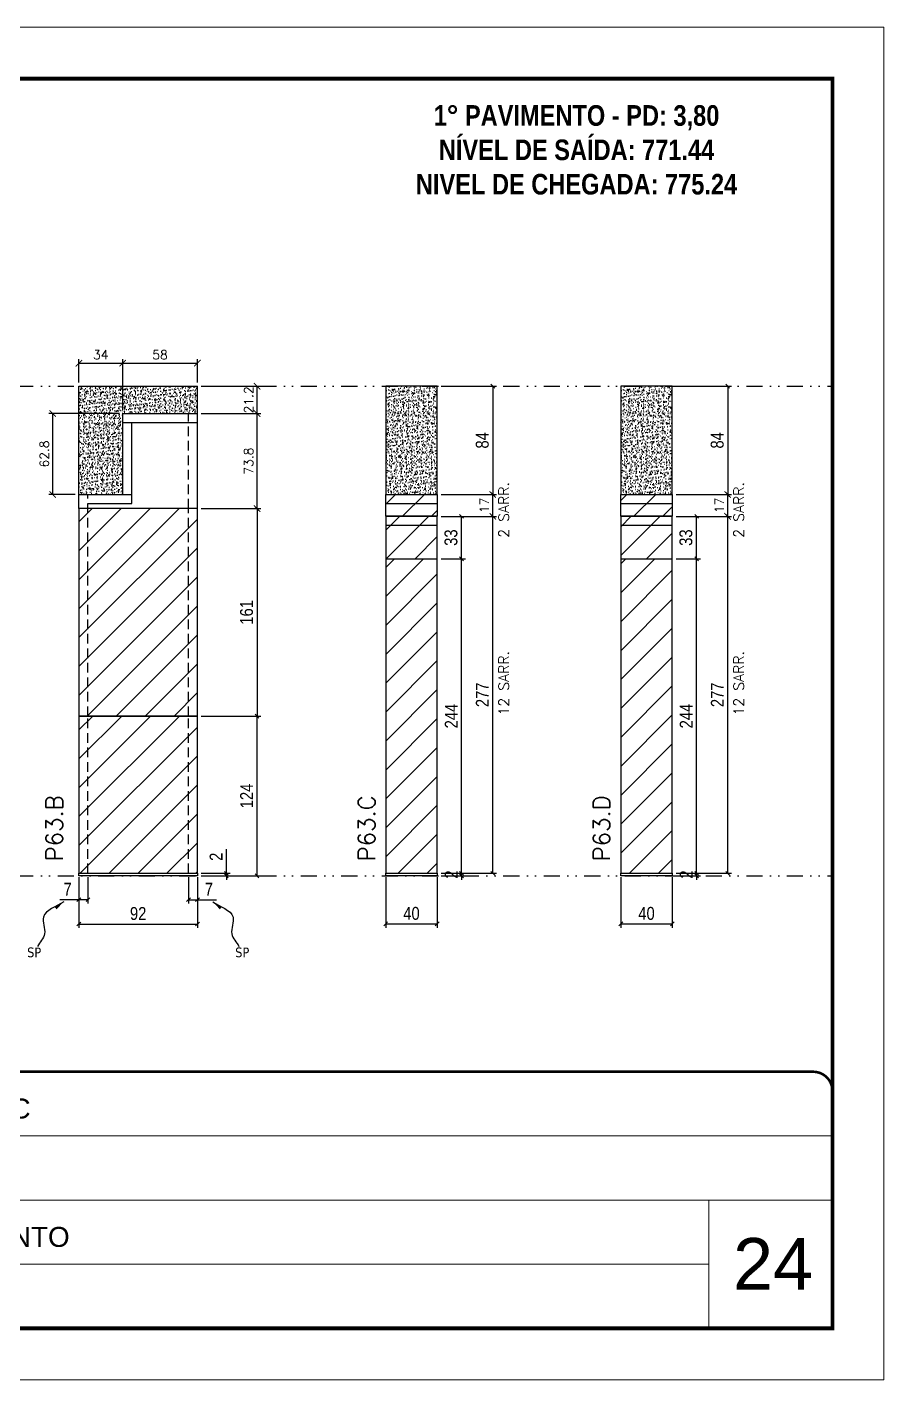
# Model space of a CAD drawing. Extents: x 2949 to 9203, y -16089 to 12527.
# Drawn here: x 8537 to 9203, y 5734 to 6784 of the extents above; entities that cross this region are included whole.
import ezdxf

# ---------------------------------------------------------------- set-up
doc = ezdxf.new("R2010")
doc.units = 0
for name, pattern in [('CONTINUO', [0]), ('DASHED', [0.75, 0.5, -0.25]), ('DIVIDE2', [0.625, 0.25, -0.125, 0, -0.125, 0, -0.125]), ('HIDDEN', [0.375, 0.25, -0.125])]:
    doc.linetypes.add(name, pattern=pattern)
for name, color, linetype, lineweight in [('CARIMBO', 255, 'Continuous', 9), ('Folhas', 255, 'Continuous', 9), ('Hachura', 251, 'Continuous', 9), ('SARRAFO DE PRESSAO', 251, 'DASHED', 9), ('Texto Seção', 7, 'Continuous', 15)]:
    doc.layers.add(name, color=color, linetype=linetype, lineweight=lineweight)
for name, color, linetype in [('COTA', 241, 'Continuous'), ('NOMENCLATURA', 7, 'Continuous'), ('Nível', 160, 'Continuous'), ('Painéis', 200, 'Continuous'), ('SARR_2.2x7', 40, 'Continuous'), ('Sarrafo de Pressão', 42, 'HIDDEN'), ('texto', 7, 'Continuous')]:
    doc.layers.add(name, color=color, linetype=linetype)
doc.styles.add('ARIAL', font='arial.ttf')
doc.styles.add('COTA TECNICA', font='techl___.ttf', dxfattribs={"height": 10})
doc.styles.add('COTA TECNICA-50', font='techl___.ttf', dxfattribs={"height": 10})
doc.styles.add('REGUA-120', font='ROMANS.shx', dxfattribs={"height": 15})
doc.styles.add('ROMANC', font='techb___.ttf', dxfattribs={"height": 2.5})
doc.styles.add('ROMANS', font='romans.shx')
doc.styles.get("Standard").update_dxf_attribs({"font": 'arial.ttf'})
doc.dimstyles.new('COTA PAINEL-50', dxfattribs={"dimtxt": 10, "dimasz": 3, "dimexe": 3, "dimexo": 3, "dimgap": 3, "dimtad": 1, "dimdec": 1, "dimzin": 12, "dimdsep": 46, "dimtxsty": 'COTA TECNICA-50', "dimblk1": 'OBLIQUE', "dimblk2": 'OBLIQUE', "dimsah": 1, "dimcen": 0.9, "dimclrd": 4, "dimclre": 4, "dimclrt": 240, "dimadec": 1, "dimazin": 3, "dimtfac": 1, "dimtdec": 1, "dimtmove": 0, "dimatfit": 3, "dimfxl": 1, "dimtolj": 1, "dimtzin": 12, "dimarcsym": 0})
doc.dimstyles.new('Cota Paínel', dxfattribs={"dimtxt": 7, "dimasz": 5, "dimexe": 3, "dimexo": 3, "dimgap": 3, "dimtad": 1, "dimdec": 1, "dimzin": 12, "dimdsep": 46, "dimtxsty": 'ROMANS', "dimblk": 'ARCHTICK', "dimcen": 0, "dimclrd": 4, "dimclre": 4, "dimclrt": 1, "dimadec": 1, "dimazin": 3, "dimtfac": 1, "dimtdec": 1, "dimtmove": 0, "dimatfit": 3, "dimldrblk": 'OBLIQUE', "dimfxl": 1, "dimtolj": 1, "dimtzin": 12, "dimarcsym": 0})
doc.dimstyles.new('PAINEL', dxfattribs={"dimtxt": 10, "dimasz": 3, "dimexe": 3, "dimexo": 3, "dimgap": 3, "dimtad": 1, "dimdec": 1, "dimzin": 12, "dimdsep": 46, "dimtxsty": 'COTA TECNICA', "dimblk1": 'OBLIQUE', "dimblk2": 'OBLIQUE', "dimsah": 1, "dimcen": 0.9, "dimclrd": 4, "dimclre": 4, "dimclrt": 240, "dimadec": 1, "dimazin": 3, "dimtfac": 1, "dimtdec": 1, "dimtmove": 0, "dimatfit": 3, "dimfxl": 1, "dimtolj": 1, "dimtzin": 12, "dimarcsym": 0})
doc.dimstyles.get("Standard").update_dxf_attribs({"dimtxt": 0.18, "dimasz": 0.18, "dimexe": 0.18, "dimexo": 0.0625, "dimgap": 0.09, "dimtad": 0, "dimtih": 1, "dimtoh": 1, "dimdec": 4, "dimzin": 0, "dimdsep": 46, "dimtxsty": 'Standard', "dimcen": 0.09, "dimadec": 0, "dimazin": 0, "dimtfac": 1, "dimtdec": 4, "dimtofl": 0, "dimtmove": 0, "dimatfit": 3, "dimfxl": 1, "dimtolj": 1, "dimtzin": 0, "dimarcsym": 0})
pattern_1 = [(45, (-126071.967, -22713.47), (-11.2253202, 11.2253202), [])]
pattern_2 = [(45, (-126071.967, -22729.47), (-11.2253202, 11.2253202), [])]

# ---------------------------------------------------------------- blocks, each defined once
blk = doc.blocks.new('9999999999')
at = {"color": 30, "linetype": 'CONTINUO'}
for p, q in [((98564.6, 34379.6), (99584, 34379.6)), ((98564.6, 34329.8), (99488, 34329.8)), ((99584, 34329.8), (99488, 34329.8)), ((99488, 34329.8), (99488, 34230.2)), ((98564.6, 34280), (99488, 34280))]:
    blk.add_line(p, q, dxfattribs=at)
at = {"color": 30, "linetype": 'CONTINUO', "const_width": 2}
blk.add_lwpolyline([(99584, 34230.2), (99584, 34414.4, 0.414214), (99569, 34429.4), (98229, 34429.4, 0.414214), (98214, 34414.4), (98214, 34245.2, 0.414214), (98229, 34230.2), (99584, 34230.2)], format="xyb", dxfattribs=at)
at = {"layer": 'Folhas'}
blk.add_lwpolyline([(98139, 34190.2), (99624, 34190.2), (99624, 35240.2), (98139, 35240.2)], close=True, dxfattribs=at)
at = {"layer": 'Folhas', "color": 30, "const_width": 3}
blk.add_lwpolyline([(98214, 34230.2), (99584, 34230.2), (99584, 35200.2), (98214, 35200.2)], close=True, dxfattribs=at)
at = {"color": 7, "linetype": 'Continuous', "ltscale": 5, "style": 'ARIAL'}
for s, height, p in [('ROCONTEC', 15.48, (98837.7, 34393.1)), ('1° PAVIMENTO', 15.483, (98837.7, 34293.5))]:
    blk.add_text(s, height=height, dxfattribs=at).set_placement(p)
blk = doc.blocks.new('_Oblique')
at = {"color": 0, "linetype": 'ByBlock', "lineweight": -2}
blk.add_line((-0.5, -0.5), (0.5, 0.5), dxfattribs=at)
blk = doc.blocks.new('*D845')
at = {"layer": 'COTA', "color": 4, "lineweight": -2, "transparency": 16777216}
for p, q in [((8577.5, 6124.1), (8577.5, 6084.7)), ((8669.5, 6124.1), (8669.5, 6084.7)), ((8577.5, 6087.7), (8669.5, 6087.7))]:
    blk.add_line(p, q, dxfattribs=at)
at = {"layer": 'Defpoints', "color": 0, "transparency": 16777216}
for p in [(8577.5, 6127.1), (8669.5, 6127.1), (8669.5, 6087.7)]:
    blk.add_point(p, dxfattribs=at)
at = {"layer": 'COTA', "color": 4, "lineweight": -2, "transparency": 16777216, "xscale": 3, "yscale": 3, "zscale": 3, "rotation": 180}
blk.add_blockref('_Oblique', (8577.5, 6087.7), dxfattribs=at)
at = {"layer": 'COTA', "color": 4, "lineweight": -2, "transparency": 16777216, "xscale": 3, "yscale": 3, "zscale": 3}
blk.add_blockref('_Oblique', (8669.5, 6087.7), dxfattribs=at)
at = {"layer": 'COTA', "color": 240, "transparency": 16777216, "insert": (8623.5, 6095.8), "char_height": 10, "attachment_point": 5, "style": 'COTA TECNICA'}
blk.add_mtext('\\A1;92', dxfattribs=at)
blk = doc.blocks.new('*D846')
at = {"layer": 'COTA', "color": 4, "lineweight": -2, "transparency": 16777216}
for p, q in [((8577.5, 6122.1), (8577.5, 6103.6)), ((8584.5, 6124.1), (8584.5, 6103.6)), ((8577.5, 6106.6), (8562.8, 6106.6)), ((8584.5, 6106.6), (8577.5, 6106.6))]:
    blk.add_line(p, q, dxfattribs=at)
at = {"layer": 'Defpoints', "color": 0, "transparency": 16777216}
for p in [(8577.5, 6125.1), (8584.5, 6127.1), (8577.5, 6106.6)]:
    blk.add_point(p, dxfattribs=at)
at = {"layer": 'COTA', "color": 4, "lineweight": -2, "transparency": 16777216, "xscale": 3, "yscale": 3, "zscale": 3, "rotation": 180}
blk.add_blockref('_Oblique', (8577.5, 6106.6), dxfattribs=at)
at = {"layer": 'COTA', "color": 4, "lineweight": -2, "transparency": 16777216, "xscale": 3, "yscale": 3, "zscale": 3}
blk.add_blockref('_Oblique', (8584.5, 6106.6), dxfattribs=at)
at = {"layer": 'COTA', "color": 240, "transparency": 16777216, "insert": (8568.7, 6114.7), "char_height": 10, "attachment_point": 5, "style": 'COTA TECNICA-50'}
blk.add_mtext('\\A1;7', dxfattribs=at)
blk = doc.blocks.new('*D847')
at = {"layer": 'COTA', "color": 4, "lineweight": -2, "transparency": 16777216}
for p, q in [((8662.5, 6124.1), (8662.5, 6103.6)), ((8669.5, 6122.1), (8669.5, 6103.6)), ((8662.5, 6106.6), (8669.5, 6106.6)), ((8669.5, 6106.6), (8684.3, 6106.6))]:
    blk.add_line(p, q, dxfattribs=at)
at = {"layer": 'Defpoints', "color": 0, "transparency": 16777216}
for p in [(8662.5, 6127.1), (8669.5, 6125.1), (8669.5, 6106.6)]:
    blk.add_point(p, dxfattribs=at)
at = {"layer": 'COTA', "color": 4, "lineweight": -2, "transparency": 16777216, "xscale": 3, "yscale": 3, "zscale": 3, "rotation": 180}
blk.add_blockref('_Oblique', (8662.5, 6106.6), dxfattribs=at)
at = {"layer": 'COTA', "color": 4, "lineweight": -2, "transparency": 16777216, "xscale": 3, "yscale": 3, "zscale": 3}
blk.add_blockref('_Oblique', (8669.5, 6106.6), dxfattribs=at)
at = {"layer": 'COTA', "color": 240, "transparency": 16777216, "insert": (8678.4, 6114.7), "char_height": 10, "attachment_point": 5, "style": 'COTA TECNICA-50'}
blk.add_mtext('\\A1;7', dxfattribs=at)
blk = doc.blocks.new('*D848')
at = {"layer": 'COTA', "color": 4, "lineweight": -2, "transparency": 16777216}
for p, q in [((8672.5, 6249.1), (8718.8, 6249.1)), ((8715.8, 6125.1), (8715.8, 6249.1)), ((8672.5, 6125.1), (8718.8, 6125.1))]:
    blk.add_line(p, q, dxfattribs=at)
at = {"layer": 'Defpoints', "color": 0, "transparency": 16777216}
for p in [(8669.5, 6249.1), (8715.8, 6249.1), (8669.5, 6125.1)]:
    blk.add_point(p, dxfattribs=at)
at = {"layer": 'COTA', "color": 4, "lineweight": -2, "transparency": 16777216, "xscale": 3, "yscale": 3, "zscale": 3}
for p, rotation in [((8715.8, 6249.1), 90), ((8715.8, 6125.1), 270)]:
    blk.add_blockref('_Oblique', p, dxfattribs=dict(at, rotation=rotation))
at = {"layer": 'COTA', "color": 240, "transparency": 16777216, "insert": (8707.7, 6187.1), "char_height": 10, "attachment_point": 5, "rotation": 90, "style": 'COTA TECNICA-50'}
blk.add_mtext('\\A1;124', dxfattribs=at)
blk = doc.blocks.new('*D849')
at = {"layer": 'COTA', "color": 4, "lineweight": -2, "transparency": 16777216}
for p, q in [((8692, 6127.1), (8692, 6145.9)), ((8672.5, 6127.1), (8695, 6127.1)), ((8672.5, 6125.1), (8695, 6125.1)), ((8692, 6125.1), (8692, 6127.1)), ((8692, 6125.1), (8692, 6122.1))]:
    blk.add_line(p, q, dxfattribs=at)
at = {"layer": 'Defpoints', "color": 0, "transparency": 16777216}
for p in [(8669.5, 6127.1), (8669.5, 6125.1), (8692, 6125.1)]:
    blk.add_point(p, dxfattribs=at)
at = {"layer": 'COTA', "color": 4, "lineweight": -2, "transparency": 16777216, "xscale": 3, "yscale": 3, "zscale": 3}
for p, rotation in [((8692, 6127.1), 270), ((8692, 6125.1), 90)]:
    blk.add_blockref('_Oblique', p, dxfattribs=dict(at, rotation=rotation))
at = {"layer": 'COTA', "color": 240, "transparency": 16777216, "insert": (8684, 6139.9), "char_height": 10, "attachment_point": 5, "rotation": 90, "style": 'COTA TECNICA-50'}
blk.add_mtext('\\A1;2', dxfattribs=at)
blk = doc.blocks.new('*D850')
at = {"layer": 'COTA', "color": 4, "linetype": 'ByBlock', "lineweight": -2, "transparency": 16777216}
for p, q in [((8672.5, 6410.1), (8718.8, 6410.1)), ((8715.8, 6410.1), (8715.8, 6249.1)), ((8672.5, 6249.1), (8718.8, 6249.1))]:
    blk.add_line(p, q, dxfattribs=at)
at = {"layer": 'Defpoints', "color": 0, "linetype": 'ByBlock', "transparency": 16777216}
for p in [(8669.5, 6410.1), (8669.5, 6249.1), (8715.8, 6249.1)]:
    blk.add_point(p, dxfattribs=at)
at = {"layer": 'COTA', "color": 4, "linetype": 'ByBlock', "lineweight": -2, "transparency": 16777216, "xscale": 3, "yscale": 3, "zscale": 3}
for p, rotation in [((8715.8, 6410.1), 90), ((8715.8, 6249.1), 270)]:
    blk.add_blockref('_Oblique', p, dxfattribs=dict(at, rotation=rotation))
at = {"layer": 'COTA', "color": 240, "linetype": 'ByBlock', "transparency": 16777216, "insert": (8707.7, 6329.6), "char_height": 10, "attachment_point": 5, "rotation": 90, "style": 'COTA TECNICA'}
blk.add_mtext('\\A1;161', dxfattribs=at)
blk = doc.blocks.new('*D851')
at = {"layer": 'COTA', "color": 4, "lineweight": -2, "transparency": 16777216}
for p, q in [((8815.7, 6124.1), (8815.7, 6084.8)), ((8855.7, 6124.1), (8855.7, 6084.8)), ((8815.7, 6087.8), (8855.7, 6087.8))]:
    blk.add_line(p, q, dxfattribs=at)
at = {"layer": 'Defpoints', "color": 0, "transparency": 16777216}
for p in [(8815.7, 6127.1), (8855.7, 6127.1), (8855.7, 6087.8)]:
    blk.add_point(p, dxfattribs=at)
at = {"layer": 'COTA', "color": 4, "lineweight": -2, "transparency": 16777216, "xscale": 3, "yscale": 3, "zscale": 3, "rotation": 180}
blk.add_blockref('_Oblique', (8815.7, 6087.8), dxfattribs=at)
at = {"layer": 'COTA', "color": 4, "lineweight": -2, "transparency": 16777216, "xscale": 3, "yscale": 3, "zscale": 3}
blk.add_blockref('_Oblique', (8855.7, 6087.8), dxfattribs=at)
at = {"layer": 'COTA', "color": 240, "transparency": 16777216, "insert": (8835.7, 6095.9), "char_height": 10, "attachment_point": 5, "style": 'COTA TECNICA'}
blk.add_mtext('\\A1;40', dxfattribs=at)
blk = doc.blocks.new('*D852')
at = {"layer": 'COTA', "color": 4, "lineweight": -2, "transparency": 16777216}
for p, q in [((8858.7, 6127.1), (8877.6, 6127.1)), ((8858.7, 6125.1), (8877.6, 6125.1)), ((8874.6, 6127.1), (8874.6, 6130.1)), ((8874.6, 6125.1), (8874.6, 6127.1)), ((8874.6, 6125.1), (8874.6, 6122.1))]:
    blk.add_line(p, q, dxfattribs=at)
at = {"layer": 'Defpoints', "color": 0, "transparency": 16777216}
for p in [(8855.7, 6127.1), (8855.7, 6125.1), (8874.6, 6127.1)]:
    blk.add_point(p, dxfattribs=at)
at = {"layer": 'COTA', "color": 4, "lineweight": -2, "transparency": 16777216, "xscale": 3, "yscale": 3, "zscale": 3}
for p, rotation in [((8874.6, 6127.1), 270), ((8874.6, 6125.1), 90)]:
    blk.add_blockref('_Oblique', p, dxfattribs=dict(at, rotation=rotation))
at = {"layer": 'COTA', "color": 240, "transparency": 16777216, "insert": (8866.6, 6126.1), "char_height": 10, "attachment_point": 5, "rotation": 90, "style": 'COTA TECNICA-50'}
blk.add_mtext('\\A1;2', dxfattribs=at)
blk = doc.blocks.new('*D862')
at = {"layer": 'COTA', "color": 4, "linetype": 'ByBlock', "lineweight": -2, "transparency": 16777216}
for p, q in [((8858.7, 6505.1), (8901.8, 6505.1)), ((8898.8, 6505.1), (8898.8, 6421.1)), ((8858.7, 6421.1), (8901.8, 6421.1))]:
    blk.add_line(p, q, dxfattribs=at)
at = {"layer": 'Defpoints', "color": 0, "linetype": 'ByBlock', "transparency": 16777216}
for p in [(8855.7, 6505.1), (8855.7, 6421.1), (8898.8, 6421.1)]:
    blk.add_point(p, dxfattribs=at)
at = {"layer": 'COTA', "color": 4, "linetype": 'ByBlock', "lineweight": -2, "transparency": 16777216, "xscale": 3, "yscale": 3, "zscale": 3}
for p, rotation in [((8898.8, 6505.1), 90), ((8898.8, 6421.1), 270)]:
    blk.add_blockref('_Oblique', p, dxfattribs=dict(at, rotation=rotation))
at = {"layer": 'COTA', "color": 240, "linetype": 'ByBlock', "transparency": 16777216, "insert": (8890.7, 6463.1), "char_height": 10, "attachment_point": 5, "rotation": 90, "style": 'COTA TECNICA'}
blk.add_mtext('\\A1;84', dxfattribs=at)
blk = doc.blocks.new('*D863')
at = {"layer": 'COTA', "color": 4, "linetype": 'ByBlock', "lineweight": -2, "transparency": 16777216}
for p, q in [((8858.7, 6404.1), (8901.8, 6404.1)), ((8898.8, 6127.1), (8898.8, 6404.1)), ((8858.7, 6127.1), (8901.8, 6127.1))]:
    blk.add_line(p, q, dxfattribs=at)
at = {"layer": 'Defpoints', "color": 0, "linetype": 'ByBlock', "transparency": 16777216}
for p in [(8855.7, 6404.1), (8898.8, 6404.1), (8855.7, 6127.1)]:
    blk.add_point(p, dxfattribs=at)
at = {"layer": 'COTA', "color": 4, "linetype": 'ByBlock', "lineweight": -2, "transparency": 16777216, "xscale": 3, "yscale": 3, "zscale": 3}
for p, rotation in [((8898.8, 6404.1), 90), ((8898.8, 6127.1), 270)]:
    blk.add_blockref('_Oblique', p, dxfattribs=dict(at, rotation=rotation))
at = {"layer": 'COTA', "color": 240, "linetype": 'ByBlock', "transparency": 16777216, "insert": (8890.7, 6265.6), "char_height": 10, "attachment_point": 5, "rotation": 90, "style": 'COTA TECNICA'}
blk.add_mtext('\\A1;277', dxfattribs=at)
blk = doc.blocks.new('*D864')
at = {"layer": 'COTA', "color": 4, "linetype": 'ByBlock', "lineweight": -2, "transparency": 16777216}
for p, q in [((8858.7, 6371.1), (8877.6, 6371.1)), ((8874.6, 6127.1), (8874.6, 6371.1)), ((8858.7, 6127.1), (8877.6, 6127.1))]:
    blk.add_line(p, q, dxfattribs=at)
at = {"layer": 'Defpoints', "color": 0, "linetype": 'ByBlock', "transparency": 16777216}
for p in [(8855.7, 6371.1), (8874.6, 6371.1), (8855.7, 6127.1)]:
    blk.add_point(p, dxfattribs=at)
at = {"layer": 'COTA', "color": 4, "linetype": 'ByBlock', "lineweight": -2, "transparency": 16777216, "xscale": 3, "yscale": 3, "zscale": 3}
for p, rotation in [((8874.6, 6371.1), 90), ((8874.6, 6127.1), 270)]:
    blk.add_blockref('_Oblique', p, dxfattribs=dict(at, rotation=rotation))
at = {"layer": 'COTA', "color": 240, "linetype": 'ByBlock', "transparency": 16777216, "insert": (8866.6, 6249.1), "char_height": 10, "attachment_point": 5, "rotation": 90, "style": 'COTA TECNICA'}
blk.add_mtext('\\A1;244', dxfattribs=at)
blk = doc.blocks.new('*D865')
at = {"layer": 'COTA', "color": 4, "linetype": 'ByBlock', "lineweight": -2, "transparency": 16777216}
for p, q in [((8858.7, 6404.1), (8877.6, 6404.1)), ((8874.6, 6371.1), (8874.6, 6404.1)), ((8858.7, 6371.1), (8877.6, 6371.1))]:
    blk.add_line(p, q, dxfattribs=at)
at = {"layer": 'Defpoints', "color": 0, "linetype": 'ByBlock', "transparency": 16777216}
for p in [(8855.7, 6404.1), (8874.6, 6404.1), (8855.7, 6371.1)]:
    blk.add_point(p, dxfattribs=at)
at = {"layer": 'COTA', "color": 4, "linetype": 'ByBlock', "lineweight": -2, "transparency": 16777216, "xscale": 3, "yscale": 3, "zscale": 3}
for p, rotation in [((8874.6, 6404.1), 90), ((8874.6, 6371.1), 270)]:
    blk.add_blockref('_Oblique', p, dxfattribs=dict(at, rotation=rotation))
at = {"layer": 'COTA', "color": 240, "linetype": 'ByBlock', "transparency": 16777216, "insert": (8866.4, 6387.6), "char_height": 10, "attachment_point": 5, "rotation": 90, "style": 'COTA TECNICA'}
blk.add_mtext('\\A1;33', dxfattribs=at)
blk = doc.blocks.new('*D853')
at = {"layer": 'COTA', "color": 4, "lineweight": -2, "transparency": 16777216}
for p, q in [((8998.2, 6124.1), (8998.2, 6084.8)), ((9038.2, 6124.1), (9038.2, 6084.8)), ((8998.2, 6087.8), (9038.2, 6087.8))]:
    blk.add_line(p, q, dxfattribs=at)
at = {"layer": 'Defpoints', "color": 0, "transparency": 16777216}
for p in [(8998.2, 6127.1), (9038.2, 6127.1), (9038.2, 6087.8)]:
    blk.add_point(p, dxfattribs=at)
at = {"layer": 'COTA', "color": 4, "lineweight": -2, "transparency": 16777216, "xscale": 3, "yscale": 3, "zscale": 3, "rotation": 180}
blk.add_blockref('_Oblique', (8998.2, 6087.8), dxfattribs=at)
at = {"layer": 'COTA', "color": 4, "lineweight": -2, "transparency": 16777216, "xscale": 3, "yscale": 3, "zscale": 3}
blk.add_blockref('_Oblique', (9038.2, 6087.8), dxfattribs=at)
at = {"layer": 'COTA', "color": 240, "transparency": 16777216, "insert": (9018.2, 6095.9), "char_height": 10, "attachment_point": 5, "style": 'COTA TECNICA'}
blk.add_mtext('\\A1;40', dxfattribs=at)
blk = doc.blocks.new('*D854')
at = {"layer": 'COTA', "color": 4, "lineweight": -2, "transparency": 16777216}
for p, q in [((9041.2, 6127.1), (9060.1, 6127.1)), ((9041.2, 6125.1), (9060.1, 6125.1)), ((9057.1, 6127.1), (9057.1, 6130.1)), ((9057.1, 6125.1), (9057.1, 6127.1)), ((9057.1, 6125.1), (9057.1, 6122.1))]:
    blk.add_line(p, q, dxfattribs=at)
at = {"layer": 'Defpoints', "color": 0, "transparency": 16777216}
for p in [(9038.2, 6127.1), (9038.2, 6125.1), (9057.1, 6127.1)]:
    blk.add_point(p, dxfattribs=at)
at = {"layer": 'COTA', "color": 4, "lineweight": -2, "transparency": 16777216, "xscale": 3, "yscale": 3, "zscale": 3}
for p, rotation in [((9057.1, 6127.1), 270), ((9057.1, 6125.1), 90)]:
    blk.add_blockref('_Oblique', p, dxfattribs=dict(at, rotation=rotation))
at = {"layer": 'COTA', "color": 240, "transparency": 16777216, "insert": (9049.1, 6126.1), "char_height": 10, "attachment_point": 5, "rotation": 90, "style": 'COTA TECNICA-50'}
blk.add_mtext('\\A1;2', dxfattribs=at)
blk = doc.blocks.new('*D866')
at = {"layer": 'COTA', "color": 4, "linetype": 'ByBlock', "lineweight": -2, "transparency": 16777216}
for p, q in [((9041.2, 6505.1), (9084.2, 6505.1)), ((9081.2, 6505.1), (9081.2, 6421.1)), ((9041.2, 6421.1), (9084.2, 6421.1))]:
    blk.add_line(p, q, dxfattribs=at)
at = {"layer": 'Defpoints', "color": 0, "linetype": 'ByBlock', "transparency": 16777216}
for p in [(9038.2, 6505.1), (9038.2, 6421.1), (9081.2, 6421.1)]:
    blk.add_point(p, dxfattribs=at)
at = {"layer": 'COTA', "color": 4, "linetype": 'ByBlock', "lineweight": -2, "transparency": 16777216, "xscale": 3, "yscale": 3, "zscale": 3}
for p, rotation in [((9081.2, 6505.1), 90), ((9081.2, 6421.1), 270)]:
    blk.add_blockref('_Oblique', p, dxfattribs=dict(at, rotation=rotation))
at = {"layer": 'COTA', "color": 240, "linetype": 'ByBlock', "transparency": 16777216, "insert": (9073.1, 6463.1), "char_height": 10, "attachment_point": 5, "rotation": 90, "style": 'COTA TECNICA'}
blk.add_mtext('\\A1;84', dxfattribs=at)
blk = doc.blocks.new('*D867')
at = {"layer": 'COTA', "color": 4, "linetype": 'ByBlock', "lineweight": -2, "transparency": 16777216}
for p, q in [((9041.2, 6404.1), (9084.2, 6404.1)), ((9081.2, 6127.1), (9081.2, 6404.1)), ((9041.2, 6127.1), (9084.2, 6127.1))]:
    blk.add_line(p, q, dxfattribs=at)
at = {"layer": 'Defpoints', "color": 0, "linetype": 'ByBlock', "transparency": 16777216}
for p in [(9038.2, 6404.1), (9081.2, 6404.1), (9038.2, 6127.1)]:
    blk.add_point(p, dxfattribs=at)
at = {"layer": 'COTA', "color": 4, "linetype": 'ByBlock', "lineweight": -2, "transparency": 16777216, "xscale": 3, "yscale": 3, "zscale": 3}
for p, rotation in [((9081.2, 6404.1), 90), ((9081.2, 6127.1), 270)]:
    blk.add_blockref('_Oblique', p, dxfattribs=dict(at, rotation=rotation))
at = {"layer": 'COTA', "color": 240, "linetype": 'ByBlock', "transparency": 16777216, "insert": (9073.2, 6265.6), "char_height": 10, "attachment_point": 5, "rotation": 90, "style": 'COTA TECNICA'}
blk.add_mtext('\\A1;277', dxfattribs=at)
blk = doc.blocks.new('*D868')
at = {"layer": 'COTA', "color": 4, "linetype": 'ByBlock', "lineweight": -2, "transparency": 16777216}
for p, q in [((9041.2, 6371.1), (9060.1, 6371.1)), ((9057.1, 6127.1), (9057.1, 6371.1)), ((9041.2, 6127.1), (9060.1, 6127.1))]:
    blk.add_line(p, q, dxfattribs=at)
at = {"layer": 'Defpoints', "color": 0, "linetype": 'ByBlock', "transparency": 16777216}
for p in [(9038.2, 6371.1), (9057.1, 6371.1), (9038.2, 6127.1)]:
    blk.add_point(p, dxfattribs=at)
at = {"layer": 'COTA', "color": 4, "linetype": 'ByBlock', "lineweight": -2, "transparency": 16777216, "xscale": 3, "yscale": 3, "zscale": 3}
for p, rotation in [((9057.1, 6371.1), 90), ((9057.1, 6127.1), 270)]:
    blk.add_blockref('_Oblique', p, dxfattribs=dict(at, rotation=rotation))
at = {"layer": 'COTA', "color": 240, "linetype": 'ByBlock', "transparency": 16777216, "insert": (9049, 6249.1), "char_height": 10, "attachment_point": 5, "rotation": 90, "style": 'COTA TECNICA'}
blk.add_mtext('\\A1;244', dxfattribs=at)
blk = doc.blocks.new('*D869')
at = {"layer": 'COTA', "color": 4, "linetype": 'ByBlock', "lineweight": -2, "transparency": 16777216}
for p, q in [((9041.2, 6404.1), (9060.1, 6404.1)), ((9057.1, 6371.1), (9057.1, 6404.1)), ((9041.2, 6371.1), (9060.1, 6371.1))]:
    blk.add_line(p, q, dxfattribs=at)
at = {"layer": 'Defpoints', "color": 0, "linetype": 'ByBlock', "transparency": 16777216}
for p in [(9038.2, 6404.1), (9057.1, 6404.1), (9038.2, 6371.1)]:
    blk.add_point(p, dxfattribs=at)
at = {"layer": 'COTA', "color": 4, "linetype": 'ByBlock', "lineweight": -2, "transparency": 16777216, "xscale": 3, "yscale": 3, "zscale": 3}
for p, rotation in [((9057.1, 6404.1), 90), ((9057.1, 6371.1), 270)]:
    blk.add_blockref('_Oblique', p, dxfattribs=dict(at, rotation=rotation))
at = {"layer": 'COTA', "color": 240, "linetype": 'ByBlock', "transparency": 16777216, "insert": (9048.8, 6387.6), "char_height": 10, "attachment_point": 5, "rotation": 90, "style": 'COTA TECNICA'}
blk.add_mtext('\\A1;33', dxfattribs=at)
blk = doc.blocks.new('_ArchTick')
at = {"color": 0, "linetype": 'ByBlock', "const_width": 0.15}
blk.add_lwpolyline([(-0.5, -0.5), (0.5, 0.5)], dxfattribs=at)
blk = doc.blocks.new('*D855')
at = {"layer": 'COTA', "color": 4, "lineweight": -2, "transparency": 16777216}
for p, q in [((8858.7, 6421.1), (8901.8, 6421.1)), ((8898.8, 6404.1), (8898.8, 6421.1)), ((8858.7, 6404.1), (8901.8, 6404.1))]:
    blk.add_line(p, q, dxfattribs=at)
at = {"layer": 'Defpoints', "color": 0, "transparency": 16777216}
for p in [(8855.7, 6421.1), (8898.8, 6421.1), (8855.7, 6404.1)]:
    blk.add_point(p, dxfattribs=at)
at = {"layer": 'COTA', "color": 4, "lineweight": -2, "transparency": 16777216, "xscale": 5, "yscale": 5, "zscale": 5}
for p, rotation in [((8898.8, 6421.1), 90), ((8898.8, 6404.1), 270)]:
    blk.add_blockref('_ArchTick', p, dxfattribs=dict(at, rotation=rotation))
at = {"layer": 'COTA', "color": 1, "transparency": 16777216, "insert": (8892.3, 6412.6), "char_height": 7, "attachment_point": 5, "rotation": 90, "style": 'ROMANS'}
blk.add_mtext('\\A1;17', dxfattribs=at)
blk = doc.blocks.new('*D856')
at = {"layer": 'COTA', "color": 4, "lineweight": -2, "transparency": 16777216}
for p, q in [((9041.2, 6421.1), (9084.2, 6421.1)), ((9081.2, 6404.1), (9081.2, 6421.1)), ((9041.2, 6404.1), (9084.2, 6404.1))]:
    blk.add_line(p, q, dxfattribs=at)
at = {"layer": 'Defpoints', "color": 0, "transparency": 16777216}
for p in [(9038.2, 6421.1), (9081.2, 6421.1), (9038.2, 6404.1)]:
    blk.add_point(p, dxfattribs=at)
at = {"layer": 'COTA', "color": 4, "lineweight": -2, "transparency": 16777216, "xscale": 5, "yscale": 5, "zscale": 5}
for p, rotation in [((9081.2, 6421.1), 90), ((9081.2, 6404.1), 270)]:
    blk.add_blockref('_ArchTick', p, dxfattribs=dict(at, rotation=rotation))
at = {"layer": 'COTA', "color": 1, "transparency": 16777216, "insert": (9074.7, 6412.6), "char_height": 7, "attachment_point": 5, "rotation": 90, "style": 'ROMANS'}
blk.add_mtext('\\A1;17', dxfattribs=at)
blk = doc.blocks.new('*D857')
at = {"layer": 'COTA', "color": 4, "lineweight": -2, "transparency": 16777216}
for p, q in [((8672.5, 6483.9), (8718.8, 6483.9)), ((8715.8, 6410.1), (8715.8, 6483.9)), ((8672.5, 6410.1), (8718.8, 6410.1))]:
    blk.add_line(p, q, dxfattribs=at)
at = {"layer": 'Defpoints', "color": 0, "transparency": 16777216}
for p in [(8669.5, 6483.9), (8715.8, 6483.9), (8669.5, 6410.1)]:
    blk.add_point(p, dxfattribs=at)
at = {"layer": 'COTA', "color": 4, "lineweight": -2, "transparency": 16777216, "xscale": 5, "yscale": 5, "zscale": 5}
for p, rotation in [((8715.8, 6483.9), 90), ((8715.8, 6410.1), 270)]:
    blk.add_blockref('_ArchTick', p, dxfattribs=dict(at, rotation=rotation))
at = {"layer": 'COTA', "color": 1, "transparency": 16777216, "insert": (8709.3, 6447), "char_height": 7, "attachment_point": 5, "rotation": 90, "style": 'ROMANS'}
blk.add_mtext('\\A1;73.8', dxfattribs=at)
blk = doc.blocks.new('*D858')
at = {"layer": 'COTA', "color": 4, "lineweight": -2, "transparency": 16777216}
for p, q in [((8577.5, 6508.1), (8577.5, 6526)), ((8577.5, 6523), (8611.5, 6523)), ((8611.5, 6486.9), (8611.5, 6526))]:
    blk.add_line(p, q, dxfattribs=at)
at = {"layer": 'Defpoints', "color": 0, "transparency": 16777216}
for p in [(8611.5, 6523), (8577.5, 6505.1), (8611.5, 6483.9)]:
    blk.add_point(p, dxfattribs=at)
at = {"layer": 'COTA', "color": 4, "lineweight": -2, "transparency": 16777216, "xscale": 5, "yscale": 5, "zscale": 5, "rotation": 180}
blk.add_blockref('_ArchTick', (8577.5, 6523), dxfattribs=at)
at = {"layer": 'COTA', "color": 4, "lineweight": -2, "transparency": 16777216, "xscale": 5, "yscale": 5, "zscale": 5}
blk.add_blockref('_ArchTick', (8611.5, 6523), dxfattribs=at)
at = {"layer": 'COTA', "color": 1, "transparency": 16777216, "insert": (8594.5, 6529.5), "char_height": 7, "attachment_point": 5, "style": 'ROMANS'}
blk.add_mtext('\\A1;34', dxfattribs=at)
blk = doc.blocks.new('*D859')
at = {"layer": 'COTA', "color": 4, "lineweight": -2, "transparency": 16777216}
for p, q in [((8611.5, 6486.9), (8611.5, 6526)), ((8611.5, 6523), (8669.5, 6523)), ((8669.5, 6508.1), (8669.5, 6526))]:
    blk.add_line(p, q, dxfattribs=at)
at = {"layer": 'Defpoints', "color": 0, "transparency": 16777216}
for p in [(8669.5, 6523), (8669.5, 6505.1), (8611.5, 6483.9)]:
    blk.add_point(p, dxfattribs=at)
at = {"layer": 'COTA', "color": 4, "lineweight": -2, "transparency": 16777216, "xscale": 5, "yscale": 5, "zscale": 5, "rotation": 180}
blk.add_blockref('_ArchTick', (8611.5, 6523), dxfattribs=at)
at = {"layer": 'COTA', "color": 4, "lineweight": -2, "transparency": 16777216, "xscale": 5, "yscale": 5, "zscale": 5}
blk.add_blockref('_ArchTick', (8669.5, 6523), dxfattribs=at)
at = {"layer": 'COTA', "color": 1, "transparency": 16777216, "insert": (8640.5, 6529.5), "char_height": 7, "attachment_point": 5, "style": 'ROMANS'}
blk.add_mtext('\\A1;58', dxfattribs=at)
blk = doc.blocks.new('*D870')
at = {"layer": 'COTA', "color": 4, "lineweight": -2, "transparency": 16777216}
for p, q in [((8672.5, 6505.1), (8718.8, 6505.1)), ((8715.8, 6483.9), (8715.8, 6505.1)), ((8672.5, 6483.9), (8718.8, 6483.9))]:
    blk.add_line(p, q, dxfattribs=at)
at = {"layer": 'Defpoints', "color": 0, "transparency": 16777216}
for p in [(8669.5, 6505.1), (8715.8, 6505.1), (8669.5, 6483.9)]:
    blk.add_point(p, dxfattribs=at)
at = {"layer": 'COTA', "color": 4, "lineweight": -2, "transparency": 16777216, "xscale": 5, "yscale": 5, "zscale": 5}
for p, rotation in [((8715.8, 6505.1), 90), ((8715.8, 6483.9), 270)]:
    blk.add_blockref('_ArchTick', p, dxfattribs=dict(at, rotation=rotation))
at = {"layer": 'COTA', "color": 1, "transparency": 16777216, "insert": (8709.3, 6494.5), "char_height": 7, "attachment_point": 5, "rotation": 90, "style": 'ROMANS'}
blk.add_mtext('\\A1;21.2', dxfattribs=at)
blk = doc.blocks.new('*D879')
at = {"layer": 'COTA', "color": 4, "lineweight": -2, "transparency": 16777216}
for p, q in [((8608.5, 6483.9), (8554.1, 6483.9)), ((8557.1, 6483.9), (8557.1, 6421.1)), ((8574.5, 6421.1), (8554.1, 6421.1))]:
    blk.add_line(p, q, dxfattribs=at)
at = {"layer": 'Defpoints', "color": 0, "transparency": 16777216}
for p in [(8611.5, 6483.9), (8557.1, 6421.1), (8577.5, 6421.1)]:
    blk.add_point(p, dxfattribs=at)
at = {"layer": 'COTA', "color": 4, "lineweight": -2, "transparency": 16777216, "xscale": 5, "yscale": 5, "zscale": 5}
for p, rotation in [((8557.1, 6483.9), 90), ((8557.1, 6421.1), 270)]:
    blk.add_blockref('_ArchTick', p, dxfattribs=dict(at, rotation=rotation))
at = {"layer": 'COTA', "color": 1, "transparency": 16777216, "insert": (8550.6, 6452.5), "char_height": 7, "attachment_point": 5, "rotation": 90, "style": 'ROMANS'}
blk.add_mtext('\\A1;62.8', dxfattribs=at)

msp = doc.modelspace()

# ---------------------------------------------------------------- hatches: boundary and pattern name
at = {"layer": 'COTA', "linetype": 'ByBlock'}
h = msp.add_hatch(dxfattribs=at)
h.set_pattern_fill('AR-CONC', color=256, scale=0.03)
h.set_pattern_definition([(50, (0, 4), (5.46554, -0.4781726), [0.5715, -6.2865]), (355, (0, 4), (-1.0573026, 5.7317054), [0.4572, -5.0292175]), (100.451445, (0.4555, 3.96), (4.4082374, 5.2535326), [0.4857003, -5.3427073]), (46.1842, (0, 5.524), (8.1323712, -1.26127), [0.85725, -9.42975]), (96.63556, (0.678, 5.419), (7.122124, 7.422784), [0.728551, -8.014068]), (351.18415, (0, 5.524), (7.122124, 7.422784), [0.685799, -7.543792]), (21, (0.762, 5.143), (4.5484317, -3.067956), [0.5715, -6.2865]), (326, (0.762, 5.143), (1.8540609, 5.525639), [0.4572, -5.0292]), (71.451445, (1.141, 4.8873), (6.4024926, 2.457683), [0.4857003, -5.342698]), (37.5, (0, 4), (0.0926581, 2.53665117), [0, -4.96824, 0, -5.1054, 0, -5.04825]), (7.5, (0, 4), (2.0045899, 3.00541724), [0, -2.91084, 0, -4.85394, 0, -1.92405]), (327.5, (-1.6993, 4), (4.06771786, -0.17186232), [0, -1.905, 0, -5.9436, 0, -7.8867]), (317.5, (-2.4613, 4), (4.4438754, 0.7627947), [0, -2.4765, 0, -3.94716, 0, -5.6007])])
h.paths.add_polyline_path([(8611.52, 6483.94), (8669.52, 6483.94), (8669.52, 6505.14), (8577.52, 6505.14), (8577.52, 6421.14), (8611.52, 6421.14)])
h = msp.add_hatch(dxfattribs=at)
h.set_pattern_fill('AR-CONC', color=256, scale=0.03)
h.set_pattern_definition([(50, (-122893.366, -22752.2705), (5.46554007, -0.47817257), [0.5715, -6.2865]), (355, (-122893.366, -22752.2705), (-1.05730264, 5.73170536), [0.4572, -5.02921753]), (100.4514447, (-122892.9104, -22752.3104), (4.40823741, 5.25353256), [0.48570026, -5.34270734]), (46.1842, (-122893.366, -22750.7465), (8.13237123, -1.26126984), [0.85725, -9.42975]), (96.6355576, (-122892.688, -22750.852), (7.122124, 7.42278374), [0.7285507, -8.01406824]), (351.184151, (-122893.366, -22750.7465), (7.122124, 7.42278374), [0.685799, -7.54379196]), (21, (-122892.604, -22751.1275), (4.54843174, -3.06795595), [0.5715, -6.2865]), (326, (-122892.604, -22751.1275), (1.85406085, 5.52563898), [0.4572, -5.0292]), (71.451445, (-122892.225, -22751.383), (6.40249258, 2.45768307), [0.48570026, -5.34269813]), (37.5, (-122893.3658, -22752.2705), (0.092658098, 2.536651166), [0, -4.96824, 0, -5.1054, 0, -5.04825]), (7.5, (-122893.3658, -22752.2705), (2.004589875, 3.005417245), [0, -2.91084, 0, -4.85394, 0, -1.92405]), (327.5, (-122895.065, -22752.2705), (4.067717855, -0.17186232), [0, -1.905, 0, -5.9436, 0, -7.8867]), (317.5, (-122895.827, -22752.2705), (4.44387544, 0.76279473), [0, -2.4765, 0, -3.94716, 0, -5.6007])])
h.paths.add_polyline_path([(8815.74, 6421.14), (8855.74, 6421.14), (8855.74, 6505.14), (8815.74, 6505.14)])
h = msp.add_hatch(dxfattribs=at)
h.set_pattern_fill('AR-CONC', color=256, scale=0.03)
h.set_pattern_definition([(50, (-122710.9514, -22752.2705), (5.46554007, -0.47817257), [0.5715, -6.2865]), (355, (-122710.9514, -22752.2705), (-1.05730264, 5.73170536), [0.4572, -5.02921753]), (100.4514447, (-122710.496, -22752.3104), (4.40823741, 5.25353256), [0.48570026, -5.34270734]), (46.1842, (-122710.9514, -22750.7465), (8.13237123, -1.26126984), [0.85725, -9.42975]), (96.6355576, (-122710.274, -22750.852), (7.122124, 7.42278374), [0.7285507, -8.01406824]), (351.184151, (-122710.951, -22750.7465), (7.122124, 7.42278374), [0.685799, -7.54379196]), (21, (-122710.1894, -22751.1275), (4.54843174, -3.06795595), [0.5715, -6.2865]), (326, (-122710.1894, -22751.1275), (1.85406085, 5.52563898), [0.4572, -5.0292]), (71.451445, (-122709.8103, -22751.383), (6.40249258, 2.45768307), [0.48570026, -5.34269813]), (37.5, (-122710.9514, -22752.2705), (0.092658098, 2.536651166), [0, -4.96824, 0, -5.1054, 0, -5.04825]), (7.5, (-122710.9514, -22752.2705), (2.004589875, 3.005417245), [0, -2.91084, 0, -4.85394, 0, -1.92405]), (327.5, (-122712.6506, -22752.2705), (4.067717855, -0.17186232), [0, -1.905, 0, -5.9436, 0, -7.8867]), (317.5, (-122713.4126, -22752.2705), (4.44387544, 0.76279473), [0, -2.4765, 0, -3.94716, 0, -5.6007])])
h.paths.add_polyline_path([(8998.15, 6421.14), (9038.15, 6421.14), (9038.15, 6505.14), (8998.15, 6505.14)])
at = {"layer": 'Hachura'}
h = msp.add_hatch(dxfattribs=at)
h.set_pattern_fill('ANSI31', color=256, scale=5)
h.paths.add_polyline_path([(8855.74, 6421.14), (8815.74, 6421.14), (8815.74, 6404.14), (8855.74, 6404.14)])
h = msp.add_hatch(dxfattribs=at)
h.set_pattern_fill('ANSI31', color=256, scale=5)
h.paths.add_polyline_path([(9038.15, 6421.14), (8998.15, 6421.14), (8998.15, 6404.14), (9038.15, 6404.14)])
h = msp.add_hatch(dxfattribs=at)
h.set_pattern_fill('ANSI31', color=256, scale=5)
h.paths.add_polyline_path([(8669.52, 6410.14), (8611.52, 6410.14), (8577.52, 6410.14), (8577.52, 6249.14), (8669.52, 6249.14)])
at = {"layer": 'Hachura', "linetype": 'ByBlock'}
h = msp.add_hatch(dxfattribs=at)
h.set_pattern_fill('ANSI31', color=256, scale=5)
h.set_pattern_definition(pattern_2)
h.paths.add_polyline_path([(8855.74, 6371.14), (8855.74, 6404.14), (8815.74, 6404.14), (8815.74, 6371.14)])
h = msp.add_hatch(dxfattribs=at)
h.set_pattern_fill('ANSI31', color=256, scale=5)
h.set_pattern_definition(pattern_2)
h.paths.add_polyline_path([(9038.15, 6371.14), (9038.15, 6404.14), (8998.15, 6404.14), (8998.15, 6371.14)])
h = msp.add_hatch(dxfattribs=at)
h.set_pattern_fill('ANSI31', color=256, scale=5)
h.set_pattern_definition(pattern_1)
h.paths.add_polyline_path([(8855.74, 6371.14), (8815.74, 6371.14), (8815.74, 6127.14), (8855.74, 6127.14)])
h = msp.add_hatch(dxfattribs=at)
h.set_pattern_fill('ANSI31', color=256, scale=5)
h.set_pattern_definition(pattern_1)
h.paths.add_polyline_path([(9038.15, 6371.14), (8998.15, 6371.14), (8998.15, 6127.14), (9038.15, 6127.14)])
h = msp.add_hatch(dxfattribs=at)
h.set_pattern_fill('ANSI31', color=256, scale=5)
h.set_pattern_definition(pattern_1)
h.paths.add_polyline_path([(8669.52, 6249.14), (8577.52, 6249.14), (8577.52, 6127.14), (8669.52, 6127.14)])

# ---------------------------------------------------------------- linework, layer by layer
at = {"layer": 'COTA', "linetype": 'ByBlock'}
for p, q in [((8577.52, 6421.14), (8577.52, 6505.14)), ((8577.52, 6505.14), (8669.52, 6505.14)), ((8669.52, 6483.94), (8669.52, 6505.14))]:
    msp.add_line(p, q, dxfattribs=at)
for points in [[(8815.74, 6421.14), (8855.74, 6421.14), (8855.74, 6505.14), (8815.74, 6505.14)], [(8998.15, 6421.14), (9038.15, 6421.14), (9038.15, 6505.14), (8998.15, 6505.14)]]:
    msp.add_lwpolyline(points, close=True, dxfattribs=at)
at = {"layer": 'Nível', "color": 4, "linetype": 'DIVIDE2', "ltscale": 50}
for p, q in [((8152.19, 6505.14), (9162.53, 6505.14)), ((8152.19, 6125.14), (9162.53, 6125.14))]:
    msp.add_line(p, q, dxfattribs=at)
at = {"layer": 'Painéis'}
for p, q in [((8611.52, 6421.14), (8611.52, 6483.94)), ((8611.52, 6483.94), (8669.52, 6483.94)), ((8669.52, 6410.14), (8669.52, 6483.94)), ((8577.52, 6421.14), (8611.52, 6421.14)), ((8577.52, 6410.14), (8577.52, 6421.14)), ((8815.74, 6404.14), (8855.74, 6404.14)), ((8855.74, 6404.14), (8815.74, 6404.14)), ((8815.74, 6404.14), (8815.74, 6404.14)), ((8855.74, 6404.14), (8855.74, 6404.14)), ((8998.15, 6404.14), (9038.15, 6404.14)), ((9038.15, 6404.14), (8998.15, 6404.14)), ((8998.15, 6404.14), (8998.15, 6404.14)), ((9038.15, 6404.14), (9038.15, 6404.14)), ((8815.74, 6371.14), (8855.74, 6371.14)), ((8998.15, 6371.14), (9038.15, 6371.14))]:
    msp.add_line(p, q, dxfattribs=at)
for points in [[(8815.74, 6421.14), (8855.74, 6421.14), (8855.74, 6404.14), (8815.74, 6404.14)], [(8998.15, 6421.14), (9038.15, 6421.14), (9038.15, 6404.14), (8998.15, 6404.14)], [(8815.74, 6127.14), (8855.74, 6127.14), (8855.74, 6404.14), (8815.74, 6404.14)], [(8998.15, 6127.14), (9038.15, 6127.14), (9038.15, 6404.14), (8998.15, 6404.14)], [(8577.52, 6127.14), (8669.52, 6127.14), (8669.52, 6249.14), (8577.52, 6249.14)], [(8577.52, 6127.14), (8669.52, 6127.14), (8669.52, 6125.14), (8577.52, 6125.14)], [(8815.74, 6127.14), (8855.74, 6127.14), (8855.74, 6125.14), (8815.74, 6125.14)], [(8998.15, 6127.14), (9038.15, 6127.14), (9038.15, 6125.14), (8998.15, 6125.14)]]:
    msp.add_lwpolyline(points, close=True, dxfattribs=at)
msp.add_lwpolyline([(8577.52, 6410.14), (8577.52, 6249.14), (8669.52, 6249.14), (8669.52, 6410.14), (8577.52, 6410.14)], dxfattribs=at)
at = {"layer": 'SARR_2.2x7'}
for p, q in [((8611.52, 6476.94), (8669.52, 6476.94)), ((8618.52, 6421.14), (8618.52, 6476.94)), ((8611.52, 6421.14), (8618.52, 6421.14)), ((8618.52, 6414.14), (8618.52, 6421.14)), ((8584.52, 6414.14), (8618.52, 6414.14)), ((8815.74, 6414.14), (8855.74, 6414.14)), ((8998.15, 6414.14), (9038.15, 6414.14)), ((8815.74, 6397.14), (8855.74, 6397.14)), ((8998.15, 6397.14), (9038.15, 6397.14))]:
    msp.add_line(p, q, dxfattribs=at)
at = {"layer": 'Sarrafo de Pressão', "ltscale": 30}
for p, q in [((8662.52, 6410.14), (8662.52, 6483.94)), ((8584.52, 6249.14), (8584.52, 6421.14)), ((8662.52, 6249.14), (8662.52, 6410.14)), ((8584.52, 6127.14), (8584.52, 6249.14)), ((8662.52, 6127.14), (8662.52, 6249.14))]:
    msp.add_line(p, q, dxfattribs=at)

# ---------------------------------------------------------------- block references
at = {"layer": 'SARRAFO DE PRESSAO', "color": 6, "linetype": 'ByBlock'}
msp.add_blockref('9999999999', (-90421.44, -28456.35), dxfattribs=at)

# ---------------------------------------------------------------- texts
at = {"layer": 'CARIMBO', "style": 'ARIAL'}
msp.add_text('24', height=40, dxfattribs=at).set_placement((9085.39, 5804))
at = {"layer": 'NOMENCLATURA', "color": 2, "insert": (8963.86, 6749.92), "char_height": 16, "attachment_point": 2, "style": 'ROMANC'}
msp.add_mtext_dynamic_manual_height_columns('\\P1° PAVIMENTO - PD: 3,80\\PNÍVEL DE SAÍDA: 771.44\\PNIVEL DE CHEGADA: 775.24', width=300.2766, gutter_width=1, heights=[0], dxfattribs=at)
at = {"layer": 'texto', "color": 0, "char_height": 7.5, "attachment_point": 5}
for insert in [(8542.75, 6065.65), (8704.3, 6065.65)]:
    msp.add_mtext('{\\fTahoma|b0|i0|c0|p34;\\C4;SP}', dxfattribs=dict(at, insert=insert))
at = {"layer": 'Texto Seção', "linetype": 'Continuous', "style": 'ROMANS'}
for s, p in [('2 SARR.', (8911.36, 6387.49)), ('2 SARR.', (9093.77, 6387.49)), ('12 SARR.', (8911.36, 6249.52)), ('12 SARR.', (9093.77, 6249.52))]:
    msp.add_text(s, height=8, rotation=90, dxfattribs=at).set_placement(p)
at = {"layer": 'Texto Seção', "char_height": 13, "width": 285.3299, "attachment_point": 7, "rotation": 90, "style": 'REGUA-120'}
for s, insert in [('P63.B', (8564.9, 6136.39)), ('P63.C', (8807.41, 6136.39)), ('\\pxt3;P63.D', (8989.82, 6136.39))]:
    msp.add_mtext(s, dxfattribs=dict(at, insert=insert))

# ---------------------------------------------------------------- dimensions: what is measured, and where the dimension line sits
at = {"layer": 'COTA'}
for base, p1, p2, dimstyle, picture, middle in [((8611.52, 6523.03), (8577.52, 6505.14), (8611.52, 6483.94), 'Cota Paínel', '*D858', (8594.52, 6529.53)), ((8669.52, 6523.03), (8611.52, 6483.94), (8669.52, 6505.14), 'Cota Paínel', '*D859', (8640.52, 6529.53)), ((8669.52, 6106.63), (8662.52, 6127.14), (8669.52, 6125.14), 'COTA PAINEL-50', '*D847', (8678.39, 6114.71))]:
    dim = msp.add_linear_dim(base=base, p1=p1, p2=p2, dimstyle=dimstyle, dxfattribs=at)
    dim.commit()
    dim.dimension.update_dxf_attribs({"geometry": picture, "text_midpoint": middle})
for base, p1, p2, dimstyle, picture, middle in [((8715.76, 6505.14), (8669.52, 6483.94), (8669.52, 6505.14), 'Cota Paínel', '*D870', (8715.76, 6494.54)), ((8692.05, 6125.14), (8669.52, 6127.14), (8669.52, 6125.14), 'COTA PAINEL-50', '*D849', (8692.05, 6139.89)), ((8874.64, 6127.14), (8855.74, 6125.14), (8855.74, 6127.14), 'COTA PAINEL-50', '*D852', (8874.64, 6126.14)), ((9057.06, 6127.14), (9038.15, 6125.14), (9038.15, 6127.14), 'COTA PAINEL-50', '*D854', (9057.06, 6126.14))]:
    dim = msp.add_linear_dim(base=base, p1=p1, p2=p2, angle=90, dimstyle=dimstyle, dxfattribs=at)
    dim.commit()
    dim.dimension.update_dxf_attribs({"geometry": picture, "text_midpoint": middle, "dimtype": 160})
at = {"layer": 'COTA', "linetype": 'ByBlock'}
for base, p1, p2, picture, middle in [((8898.82, 6421.14), (8855.74, 6505.14), (8855.74, 6421.14), '*D862', (8890.72, 6463.14)), ((9081.23, 6421.14), (9038.15, 6505.14), (9038.15, 6421.14), '*D866', (9073.14, 6463.14)), ((8715.76, 6249.14), (8669.52, 6410.14), (8669.52, 6249.14), '*D850', (8707.66, 6329.64)), ((8898.82, 6404.14), (8855.74, 6127.14), (8855.74, 6404.14), '*D863', (8890.75, 6265.64)), ((9081.23, 6404.14), (9038.15, 6127.14), (9038.15, 6404.14), '*D867', (9073.16, 6265.64)), ((8874.64, 6371.14), (8855.74, 6127.14), (8855.74, 6371.14), '*D864', (8866.57, 6249.14)), ((9057.06, 6371.14), (9038.15, 6127.14), (9038.15, 6371.14), '*D868', (9048.98, 6249.14))]:
    dim = msp.add_linear_dim(base=base, p1=p1, p2=p2, angle=90, dimstyle='PAINEL', dxfattribs=at)
    dim.commit()
    dim.dimension.update_dxf_attribs({"geometry": picture, "text_midpoint": middle})
at = {"layer": 'COTA'}
for base, p1, p2, angle, dimstyle, picture, middle in [((8557.08, 6421.14), (8611.52, 6483.94), (8577.52, 6421.14), 90, 'Cota Paínel', '*D879', (8550.58, 6452.54)), ((8715.76, 6483.94), (8669.52, 6410.14), (8669.52, 6483.94), 90, 'Cota Paínel', '*D857', (8709.26, 6447.04)), ((8898.82, 6421.14), (8855.74, 6404.14), (8855.74, 6421.14), 90, 'Cota Paínel', '*D855', (8892.32, 6412.64)), ((9081.23, 6421.14), (9038.15, 6404.14), (9038.15, 6421.14), 90, 'Cota Paínel', '*D856', (9074.73, 6412.64)), ((8715.76, 6249.14), (8669.52, 6125.14), (8669.52, 6249.14), 90, 'COTA PAINEL-50', '*D848', (8707.69, 6187.14)), ((8577.52, 6106.63), (8584.52, 6127.14), (8577.52, 6125.14), 180, 'COTA PAINEL-50', '*D846', (8568.66, 6114.71))]:
    dim = msp.add_linear_dim(base=base, p1=p1, p2=p2, angle=angle, dimstyle=dimstyle, dxfattribs=at)
    dim.commit()
    dim.dimension.update_dxf_attribs({"geometry": picture, "text_midpoint": middle})
at = {"layer": 'COTA', "linetype": 'ByBlock'}
for base, p1, p2, picture, middle in [((8874.64, 6404.14), (8855.74, 6371.14), (8855.74, 6404.14), '*D865', (8866.42, 6387.64)), ((9057.06, 6404.14), (9038.15, 6371.14), (9038.15, 6404.14), '*D869', (9048.84, 6387.64))]:
    dim = msp.add_linear_dim(base=base, p1=p1, p2=p2, angle=90, dimstyle='PAINEL', override={"dimtmove": 1}, dxfattribs=at)
    dim.commit()
    dim.dimension.update_dxf_attribs({"geometry": picture, "text_midpoint": middle})
at = {"layer": 'COTA'}
for base, p1, p2, picture, middle in [((8669.52, 6087.69), (8577.52, 6127.14), (8669.52, 6127.14), '*D845', (8623.52, 6095.78)), ((8855.74, 6087.8), (8815.74, 6127.14), (8855.74, 6127.14), '*D851', (8835.74, 6095.9)), ((9038.15, 6087.8), (8998.15, 6127.14), (9038.15, 6127.14), '*D853', (9018.15, 6095.9))]:
    dim = msp.add_linear_dim(base=base, p1=p1, p2=p2, dimstyle='PAINEL', override={"dimarcsym": 2}, dxfattribs=at)
    dim.commit()
    dim.dimension.update_dxf_attribs({"geometry": picture, "text_midpoint": middle})

# ---------------------------------------------------------------- leaders
at = {"layer": 'COTA', "path_type": 1}
for points in [[(8565.69, 6104.96), (8549.91, 6093.13), (8550.83, 6080.12), (8545.28, 6070.34)], [(8681.35, 6104.96), (8697.14, 6093.13), (8696.21, 6080.12), (8701.76, 6070.34)]]:
    msp.add_leader(points, dimstyle='Standard', override={"dimasz": 8}, dxfattribs=at)

doc.saveas('drawing.dxf')
